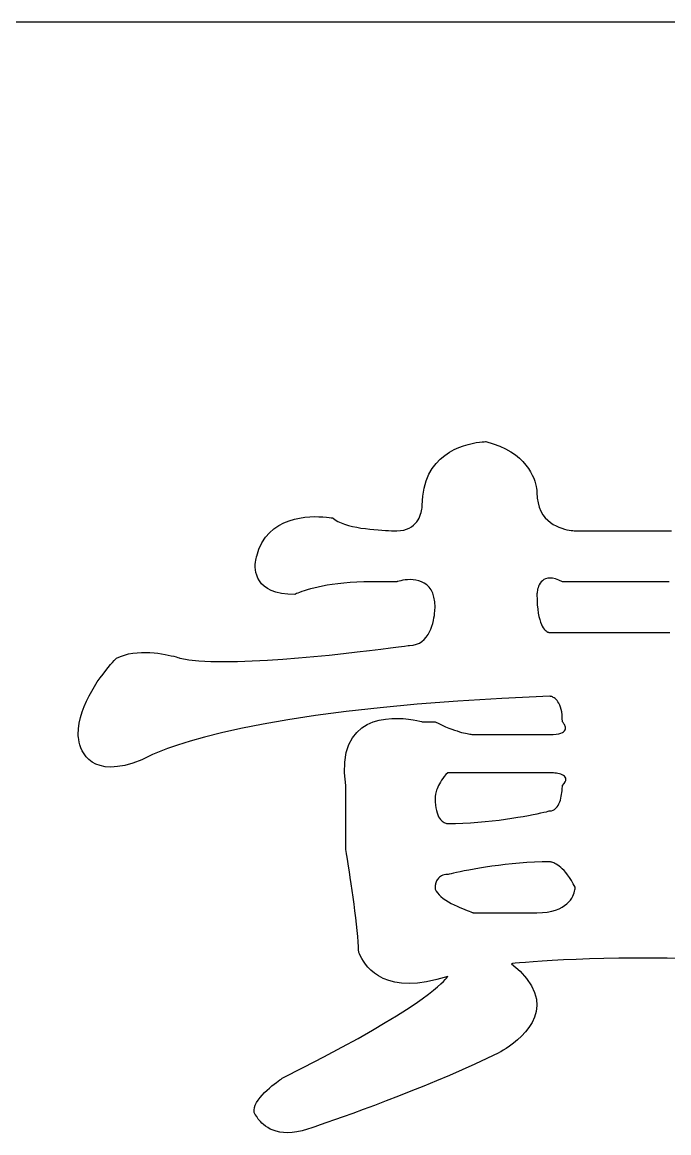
# Model space of a CAD drawing. Extents: x 8 to 213, y -217 to -66.
# Drawn here: x 26.59 to 34.38, y -79.52 to -66.13 of the extents above; entities that cross this region are included whole.
import ezdxf

# ---------------------------------------------------------------- set-up
doc = ezdxf.new("R2010")
doc.units = 0
doc.header["$MEASUREMENT"] = 0

msp = doc.modelspace()

# ---------------------------------------------------------------- linework, layer by layer
for p, q in [((31.853, -71.255, -80.276), (31.909, -71.234, -80.276)), ((31.909, -71.234, -80.276), (31.963, -71.218, -80.276)), ((31.963, -71.218, -80.276), (32.013, -71.206, -80.276)), ((32.013, -71.206, -80.276), (32.059, -71.197, -80.276)), ((32.059, -71.197, -80.276), (32.099, -71.191, -80.276)), ((32.099, -71.191, -80.276), (32.132, -71.188, -80.276)), ((32.132, -71.188, -80.276), (32.157, -71.186, -80.276)), ((32.157, -71.186, -80.276), (32.173, -71.185, -80.276)), ((32.173, -71.185, -80.276), (32.179, -71.185, -80.276)), ((32.179, -71.185, -80.276), (32.267, -71.21, -80.276)), ((32.179, -71.185, -80.276), (32.179, -71.185, -80.276)), ((32.267, -71.21, -80.276), (32.345, -71.24, -80.276)), ((31.628, -71.396, -80.276), (31.682, -71.351, -80.276)), ((31.682, -71.351, -80.276), (31.738, -71.313, -80.276)), ((31.738, -71.313, -80.276), (31.795, -71.281, -80.276)), ((31.795, -71.281, -80.276), (31.853, -71.255, -80.276)), ((32.345, -71.24, -80.276), (32.416, -71.272, -80.276)), ((32.416, -71.272, -80.276), (32.479, -71.308, -80.276)), ((32.479, -71.308, -80.276), (32.534, -71.346, -80.276)), ((32.534, -71.346, -80.276), (32.582, -71.385, -80.276)), ((31.531, -71.509, -80.276), (31.577, -71.448, -80.276)), ((31.577, -71.448, -80.276), (31.628, -71.396, -80.276)), ((32.582, -71.385, -80.276), (32.624, -71.426, -80.276)), ((32.624, -71.426, -80.276), (32.66, -71.468, -80.276)), ((32.66, -71.468, -80.276), (32.691, -71.509, -80.276)), ((31.458, -71.657, -80.276), (31.491, -71.578, -80.276)), ((31.491, -71.578, -80.276), (31.531, -71.509, -80.276)), ((32.691, -71.509, -80.276), (32.716, -71.55, -80.276)), ((32.716, -71.55, -80.276), (32.737, -71.589, -80.276)), ((32.737, -71.589, -80.276), (32.754, -71.627, -80.276)), ((32.754, -71.627, -80.276), (32.767, -71.663, -80.276)), ((31.417, -71.843, -80.276), (31.433, -71.745, -80.276)), ((31.433, -71.745, -80.276), (31.458, -71.657, -80.276)), ((32.767, -71.663, -80.276), (32.776, -71.696, -80.276)), ((32.776, -71.696, -80.276), (32.783, -71.725, -80.276)), ((32.783, -71.725, -80.276), (32.788, -71.75, -80.276)), ((32.788, -71.75, -80.276), (32.791, -71.771, -80.276)), ((32.791, -71.771, -80.276), (32.792, -71.786, -80.276)), ((31.411, -71.953, -80.276), (31.417, -71.843, -80.276)), ((32.792, -71.786, -80.276), (32.793, -71.796, -80.276)), ((32.793, -71.796, -80.276), (32.793, -71.799, -80.276)), ((32.793, -71.799, -80.276), (32.796, -71.865, -80.276)), ((32.796, -71.865, -80.276), (32.806, -71.924, -80.276)), ((31.398, -72.039, -80.276), (31.403, -72.019, -80.276)), ((31.403, -72.019, -80.276), (31.407, -72.001, -80.276)), ((31.407, -72.001, -80.276), (31.409, -71.985, -80.276)), ((31.409, -71.985, -80.276), (31.41, -71.971, -80.276)), ((31.41, -71.971, -80.276), (31.411, -71.961, -80.276)), ((31.411, -71.955, -80.276), (31.411, -71.953, -80.276)), ((31.411, -71.961, -80.276), (31.411, -71.955, -80.276)), ((32.806, -71.924, -80.276), (32.821, -71.977, -80.276)), ((32.821, -71.977, -80.276), (32.841, -72.024, -80.276)), ((32.841, -72.024, -80.276), (32.865, -72.066, -80.276)), ((29.682, -72.197, -80.276), (29.743, -72.165, -80.276)), ((29.743, -72.165, -80.276), (29.806, -72.139, -80.276)), ((29.806, -72.139, -80.276), (29.87, -72.12, -80.276)), ((29.87, -72.12, -80.276), (29.934, -72.106, -80.276)), ((29.934, -72.106, -80.276), (29.996, -72.097, -80.276)), ((29.996, -72.097, -80.276), (30.057, -72.092, -80.276)), ((30.057, -72.092, -80.276), (30.114, -72.089, -80.276)), ((30.114, -72.089, -80.276), (30.167, -72.09, -80.276)), ((30.167, -72.09, -80.276), (30.214, -72.092, -80.276)), ((30.214, -72.092, -80.276), (30.256, -72.095, -80.276)), ((30.256, -72.095, -80.276), (30.29, -72.099, -80.276)), ((30.29, -72.099, -80.276), (30.315, -72.103, -80.276)), ((30.315, -72.103, -80.276), (30.331, -72.105, -80.276)), ((30.331, -72.105, -80.276), (30.337, -72.106, -80.276)), ((30.337, -72.106, -80.276), (30.363, -72.128, -80.276)), ((30.363, -72.128, -80.276), (30.395, -72.148, -80.276)), ((30.395, -72.148, -80.276), (30.433, -72.166, -80.276)), ((30.433, -72.166, -80.276), (30.475, -72.181, -80.276)), ((31.327, -72.173, -80.276), (31.345, -72.152, -80.276)), ((31.345, -72.152, -80.276), (31.36, -72.129, -80.276)), ((31.36, -72.129, -80.276), (31.373, -72.106, -80.276)), ((31.373, -72.106, -80.276), (31.383, -72.083, -80.276)), ((31.383, -72.083, -80.276), (31.392, -72.061, -80.276)), ((31.392, -72.061, -80.276), (31.398, -72.039, -80.276)), ((32.865, -72.066, -80.276), (32.893, -72.102, -80.276)), ((32.893, -72.102, -80.276), (32.923, -72.133, -80.276)), ((32.923, -72.133, -80.276), (32.955, -72.16, -80.276)), ((32.955, -72.16, -80.276), (32.989, -72.183, -80.276)), ((29.521, -72.339, -80.276), (29.57, -72.283, -80.276)), ((29.57, -72.283, -80.276), (29.624, -72.236, -80.276)), ((29.624, -72.236, -80.276), (29.682, -72.197, -80.276)), ((30.475, -72.181, -80.276), (30.521, -72.195, -80.276)), ((30.521, -72.195, -80.276), (30.57, -72.207, -80.276)), ((30.57, -72.207, -80.276), (30.621, -72.218, -80.276)), ((30.621, -72.218, -80.276), (30.673, -72.227, -80.276)), ((30.673, -72.227, -80.276), (30.726, -72.234, -80.276)), ((30.726, -72.234, -80.276), (30.778, -72.241, -80.276)), ((30.778, -72.241, -80.276), (30.829, -72.246, -80.276)), ((30.829, -72.246, -80.276), (30.878, -72.25, -80.276)), ((30.878, -72.25, -80.276), (30.925, -72.253, -80.276)), ((30.925, -72.253, -80.276), (30.968, -72.256, -80.276)), ((30.968, -72.256, -80.276), (31.006, -72.257, -80.276)), ((31.006, -72.257, -80.276), (31.039, -72.259, -80.276)), ((31.039, -72.259, -80.276), (31.066, -72.259, -80.276)), ((31.066, -72.259, -80.276), (31.087, -72.26, -80.276)), ((31.087, -72.26, -80.276), (31.1, -72.26, -80.276)), ((31.1, -72.26, -80.276), (31.104, -72.26, -80.276)), ((31.104, -72.26, -80.276), (31.148, -72.258, -80.276)), ((31.148, -72.258, -80.276), (31.188, -72.251, -80.276)), ((31.188, -72.251, -80.276), (31.223, -72.241, -80.276)), ((31.223, -72.241, -80.276), (31.254, -72.228, -80.276)), ((31.254, -72.228, -80.276), (31.282, -72.212, -80.276)), ((31.282, -72.212, -80.276), (31.306, -72.193, -80.276)), ((31.306, -72.193, -80.276), (31.327, -72.173, -80.276)), ((32.989, -72.183, -80.276), (33.023, -72.202, -80.276)), ((33.023, -72.202, -80.276), (33.058, -72.218, -80.276)), ((33.058, -72.218, -80.276), (33.092, -72.23, -80.276)), ((33.092, -72.23, -80.276), (33.124, -72.24, -80.276)), ((33.124, -72.24, -80.276), (33.154, -72.247, -80.276)), ((33.154, -72.247, -80.276), (33.182, -72.253, -80.276)), ((33.182, -72.253, -80.276), (33.206, -72.256, -80.276)), ((33.206, -72.256, -80.276), (33.226, -72.258, -80.276)), ((33.226, -72.258, -80.276), (33.241, -72.259, -80.276)), ((33.241, -72.259, -80.276), (33.25, -72.26, -80.276)), ((33.25, -72.26, -80.276), (33.254, -72.26, -80.276)), ((33.254, -72.26, -80.276), (33.346, -72.26, -80.276)), ((33.346, -72.26, -80.276), (33.437, -72.26, -80.276)), ((33.437, -72.26, -80.276), (33.528, -72.26, -80.276)), ((33.528, -72.26, -80.276), (33.617, -72.26, -80.276)), ((33.617, -72.26, -80.276), (33.705, -72.26, -80.276)), ((33.705, -72.26, -80.276), (33.79, -72.26, -80.276)), ((33.79, -72.26, -80.276), (33.872, -72.26, -80.276)), ((33.872, -72.26, -80.276), (33.951, -72.26, -80.276)), ((33.951, -72.26, -80.276), (34.027, -72.26, -80.276)), ((34.027, -72.26, -80.276), (34.098, -72.26, -80.276)), ((34.098, -72.26, -80.276), (34.165, -72.26, -80.276)), ((34.165, -72.26, -80.276), (34.226, -72.26, -80.276)), ((34.226, -72.26, -80.276), (34.282, -72.26, -80.276)), ((34.282, -72.26, -80.276), (34.333, -72.26, -80.276)), ((34.333, -72.26, -80.276), (34.376, -72.26, -80.276)), ((34.376, -72.26, -80.276), (34.413, -72.26, -80.276)), ((29.443, -72.48, -80.276), (29.479, -72.405, -80.276)), ((29.479, -72.405, -80.276), (29.521, -72.339, -80.276)), ((29.412, -72.58, -80.276), (29.414, -72.57, -80.276)), ((29.414, -72.57, -80.276), (29.416, -72.567, -80.276)), ((29.416, -72.567, -80.276), (29.443, -72.48, -80.276)), ((29.399, -72.666, -80.276), (29.401, -72.639, -80.276)), ((29.399, -72.697, -80.276), (29.399, -72.666, -80.276)), ((29.401, -72.729, -80.276), (29.399, -72.697, -80.276)), ((29.401, -72.639, -80.276), (29.404, -72.615, -80.276)), ((29.404, -72.615, -80.276), (29.408, -72.595, -80.276)), ((29.408, -72.595, -80.276), (29.412, -72.58, -80.276)), ((29.406, -72.763, -80.276), (29.401, -72.729, -80.276)), ((29.416, -72.797, -80.276), (29.406, -72.763, -80.276)), ((29.429, -72.832, -80.276), (29.416, -72.797, -80.276)), ((29.449, -72.865, -80.276), (29.429, -72.832, -80.276)), ((32.898, -72.839, -80.276), (32.877, -72.849, -80.276)), ((32.923, -72.833, -80.276), (32.898, -72.839, -80.276)), ((32.95, -72.831, -80.276), (32.923, -72.833, -80.276)), ((32.982, -72.833, -80.276), (32.95, -72.831, -80.276)), ((33.017, -72.841, -80.276), (32.982, -72.833, -80.276)), ((33.056, -72.854, -80.276), (33.017, -72.841, -80.276)), ((29.474, -72.898, -80.276), (29.449, -72.865, -80.276)), ((29.506, -72.928, -80.276), (29.474, -72.898, -80.276)), ((29.545, -72.955, -80.276), (29.506, -72.928, -80.276)), ((29.592, -72.98, -80.276), (29.545, -72.955, -80.276)), ((30.023, -72.973, -80.276), (29.989, -72.984, -80.276)), ((30.063, -72.962, -80.276), (30.023, -72.973, -80.276)), ((30.106, -72.951, -80.276), (30.063, -72.962, -80.276)), ((30.155, -72.939, -80.276), (30.106, -72.951, -80.276)), ((30.208, -72.928, -80.276), (30.155, -72.939, -80.276)), ((30.265, -72.917, -80.276), (30.208, -72.928, -80.276)), ((30.327, -72.907, -80.276), (30.265, -72.917, -80.276)), ((30.394, -72.898, -80.276), (30.327, -72.907, -80.276)), ((30.466, -72.89, -80.276), (30.394, -72.898, -80.276)), ((30.542, -72.883, -80.276), (30.466, -72.89, -80.276)), ((30.622, -72.878, -80.276), (30.542, -72.883, -80.276)), ((30.707, -72.875, -80.276), (30.622, -72.878, -80.276)), ((30.797, -72.874, -80.276), (30.707, -72.875, -80.276)), ((30.799, -72.874, -80.276), (30.797, -72.874, -80.276)), ((30.806, -72.874, -80.276), (30.799, -72.874, -80.276)), ((30.816, -72.874, -80.276), (30.806, -72.874, -80.276)), ((30.829, -72.874, -80.276), (30.816, -72.874, -80.276)), ((30.845, -72.874, -80.276), (30.829, -72.874, -80.276)), ((30.864, -72.874, -80.276), (30.845, -72.874, -80.276)), ((30.884, -72.874, -80.276), (30.864, -72.874, -80.276)), ((30.905, -72.874, -80.276), (30.884, -72.874, -80.276)), ((30.928, -72.874, -80.276), (30.905, -72.874, -80.276)), ((30.951, -72.874, -80.276), (30.928, -72.874, -80.276)), ((30.974, -72.874, -80.276), (30.951, -72.874, -80.276)), ((30.996, -72.874, -80.276), (30.974, -72.874, -80.276)), ((31.018, -72.874, -80.276), (30.996, -72.874, -80.276)), ((31.038, -72.874, -80.276), (31.018, -72.874, -80.276)), ((31.056, -72.874, -80.276), (31.038, -72.874, -80.276)), ((31.072, -72.874, -80.276), (31.056, -72.874, -80.276)), ((31.086, -72.874, -80.276), (31.072, -72.874, -80.276)), ((31.096, -72.874, -80.276), (31.086, -72.874, -80.276)), ((31.102, -72.874, -80.276), (31.096, -72.874, -80.276)), ((31.104, -72.874, -80.276), (31.102, -72.874, -80.276)), ((31.108, -72.873, -80.276), (31.104, -72.874, -80.276)), ((31.117, -72.87, -80.276), (31.108, -72.873, -80.276)), ((31.132, -72.866, -80.276), (31.117, -72.87, -80.276)), ((31.152, -72.862, -80.276), (31.132, -72.866, -80.276)), ((31.176, -72.857, -80.276), (31.152, -72.862, -80.276)), ((31.204, -72.853, -80.276), (31.176, -72.857, -80.276)), ((31.234, -72.85, -80.276), (31.204, -72.853, -80.276)), ((31.266, -72.849, -80.276), (31.234, -72.85, -80.276)), ((31.3, -72.851, -80.276), (31.266, -72.849, -80.276)), ((31.335, -72.855, -80.276), (31.3, -72.851, -80.276)), ((31.369, -72.862, -80.276), (31.335, -72.855, -80.276)), ((31.403, -72.874, -80.276), (31.369, -72.862, -80.276)), ((31.435, -72.89, -80.276), (31.403, -72.874, -80.276)), ((31.465, -72.912, -80.276), (31.435, -72.89, -80.276)), ((31.493, -72.939, -80.276), (31.465, -72.912, -80.276)), ((31.517, -72.972, -80.276), (31.493, -72.939, -80.276)), ((31.537, -73.013, -80.276), (31.517, -72.972, -80.276)), ((32.801, -72.965, -80.276), (32.798, -72.982, -80.276)), ((32.806, -72.948, -80.276), (32.801, -72.965, -80.276)), ((32.813, -72.929, -80.276), (32.806, -72.948, -80.276)), ((32.821, -72.911, -80.276), (32.813, -72.929, -80.276)), ((32.831, -72.893, -80.276), (32.821, -72.911, -80.276)), ((32.844, -72.876, -80.276), (32.831, -72.893, -80.276)), ((32.859, -72.862, -80.276), (32.844, -72.876, -80.276)), ((32.877, -72.849, -80.276), (32.859, -72.862, -80.276)), ((33.1, -72.874, -80.276), (33.056, -72.854, -80.276)), ((33.106, -72.874, -80.276), (33.1, -72.874, -80.276)), ((33.123, -72.874, -80.276), (33.106, -72.874, -80.276)), ((33.15, -72.874, -80.276), (33.123, -72.874, -80.276)), ((33.187, -72.874, -80.276), (33.15, -72.874, -80.276)), ((33.234, -72.874, -80.276), (33.187, -72.874, -80.276)), ((33.291, -72.874, -80.276), (33.234, -72.874, -80.276)), ((33.356, -72.874, -80.276), (33.291, -72.874, -80.276)), ((33.429, -72.874, -80.276), (33.356, -72.874, -80.276)), ((33.51, -72.874, -80.276), (33.429, -72.874, -80.276)), ((33.599, -72.874, -80.276), (33.51, -72.874, -80.276)), ((33.695, -72.874, -80.276), (33.599, -72.874, -80.276)), ((33.797, -72.874, -80.276), (33.695, -72.874, -80.276)), ((33.904, -72.874, -80.276), (33.797, -72.874, -80.276)), ((34.018, -72.874, -80.276), (33.904, -72.874, -80.276)), ((34.136, -72.874, -80.276), (34.018, -72.874, -80.276)), ((34.26, -72.874, -80.276), (34.136, -72.874, -80.276)), ((34.387, -72.874, -80.276), (34.26, -72.874, -80.276)), ((29.648, -72.999, -80.276), (29.592, -72.98, -80.276)), ((29.714, -73.015, -80.276), (29.648, -72.999, -80.276)), ((29.79, -73.024, -80.276), (29.714, -73.015, -80.276)), ((29.876, -73.027, -80.276), (29.79, -73.024, -80.276)), ((29.878, -73.026, -80.276), (29.876, -73.027, -80.276)), ((29.885, -73.023, -80.276), (29.878, -73.026, -80.276)), ((29.897, -73.018, -80.276), (29.885, -73.023, -80.276)), ((29.913, -73.011, -80.276), (29.897, -73.018, -80.276)), ((29.934, -73.003, -80.276), (29.913, -73.011, -80.276)), ((29.959, -72.994, -80.276), (29.934, -73.003, -80.276)), ((29.989, -72.984, -80.276), (29.959, -72.994, -80.276)), ((31.552, -73.06, -80.276), (31.537, -73.013, -80.276)), ((31.562, -73.116, -80.276), (31.552, -73.06, -80.276)), ((32.794, -73.009, -80.276), (32.793, -73.019, -80.276)), ((32.793, -73.019, -80.276), (32.793, -73.025, -80.276)), ((32.793, -73.025, -80.276), (32.793, -73.027, -80.276)), ((32.793, -73.027, -80.276), (32.794, -73.093, -80.276)), ((32.796, -72.997, -80.276), (32.794, -73.009, -80.276)), ((32.794, -73.093, -80.276), (32.797, -73.152, -80.276)), ((32.798, -72.982, -80.276), (32.796, -72.997, -80.276)), ((31.56, -73.253, -80.276), (31.562, -73.229, -80.276)), ((31.565, -73.181, -80.276), (31.562, -73.116, -80.276)), ((31.562, -73.229, -80.276), (31.564, -73.209, -80.276)), ((31.564, -73.209, -80.276), (31.565, -73.194, -80.276)), ((31.565, -73.184, -80.276), (31.565, -73.181, -80.276)), ((31.565, -73.194, -80.276), (31.565, -73.184, -80.276)), ((32.797, -73.152, -80.276), (32.802, -73.205, -80.276)), ((32.802, -73.205, -80.276), (32.809, -73.252, -80.276)), ((31.526, -73.411, -80.276), (31.537, -73.377, -80.276)), ((31.537, -73.377, -80.276), (31.545, -73.343, -80.276)), ((31.545, -73.343, -80.276), (31.552, -73.311, -80.276)), ((31.552, -73.311, -80.276), (31.557, -73.28, -80.276)), ((31.557, -73.28, -80.276), (31.56, -73.253, -80.276)), ((32.809, -73.252, -80.276), (32.817, -73.294, -80.276)), ((32.817, -73.294, -80.276), (32.826, -73.33, -80.276)), ((32.826, -73.33, -80.276), (32.836, -73.362, -80.276)), ((32.836, -73.362, -80.276), (32.847, -73.389, -80.276)), ((31.481, -73.512, -80.276), (31.499, -73.479, -80.276)), ((31.499, -73.479, -80.276), (31.514, -73.446, -80.276)), ((31.514, -73.446, -80.276), (31.526, -73.411, -80.276)), ((32.847, -73.389, -80.276), (32.858, -73.411, -80.276)), ((32.858, -73.411, -80.276), (32.87, -73.43, -80.276)), ((32.87, -73.43, -80.276), (32.881, -73.446, -80.276)), ((32.881, -73.446, -80.276), (32.893, -73.459, -80.276)), ((32.893, -73.459, -80.276), (32.903, -73.468, -80.276)), ((32.903, -73.468, -80.276), (32.913, -73.476, -80.276)), ((32.913, -73.476, -80.276), (32.923, -73.481, -80.276)), ((32.923, -73.481, -80.276), (32.931, -73.484, -80.276)), ((32.931, -73.484, -80.276), (32.937, -73.486, -80.276)), ((32.937, -73.486, -80.276), (32.942, -73.488, -80.276)), ((32.942, -73.488, -80.276), (32.945, -73.488, -80.276)), ((32.945, -73.488, -80.276), (32.947, -73.488, -80.276)), ((32.947, -73.488, -80.276), (33.103, -73.488, -80.276)), ((33.103, -73.488, -80.276), (33.251, -73.488, -80.276)), ((33.251, -73.488, -80.276), (33.389, -73.488, -80.276)), ((33.389, -73.488, -80.276), (33.519, -73.488, -80.276)), ((33.519, -73.488, -80.276), (33.64, -73.488, -80.276)), ((33.64, -73.488, -80.276), (33.752, -73.488, -80.276)), ((33.752, -73.488, -80.276), (33.856, -73.488, -80.276)), ((33.856, -73.488, -80.276), (33.951, -73.488, -80.276)), ((33.951, -73.488, -80.276), (34.038, -73.488, -80.276)), ((34.038, -73.488, -80.276), (34.117, -73.488, -80.276)), ((34.117, -73.488, -80.276), (34.188, -73.488, -80.276)), ((34.188, -73.488, -80.276), (34.251, -73.488, -80.276)), ((34.251, -73.488, -80.276), (34.306, -73.488, -80.276)), ((34.306, -73.488, -80.276), (34.353, -73.488, -80.276)), ((34.353, -73.488, -80.276), (34.393, -73.488, -80.276)), ((31.197, -73.65, -80.276), (31.242, -73.644, -80.276)), ((31.242, -73.644, -80.276), (31.258, -73.642, -80.276)), ((31.258, -73.642, -80.276), (31.302, -73.638, -80.276)), ((31.302, -73.638, -80.276), (31.341, -73.629, -80.276)), ((31.341, -73.629, -80.276), (31.376, -73.614, -80.276)), ((31.376, -73.614, -80.276), (31.408, -73.594, -80.276)), ((31.408, -73.594, -80.276), (31.435, -73.57, -80.276)), ((31.435, -73.57, -80.276), (31.46, -73.542, -80.276)), ((31.46, -73.542, -80.276), (31.481, -73.512, -80.276)), ((27.727, -73.795, -80.276), (27.774, -73.774, -80.276)), ((27.774, -73.774, -80.276), (27.823, -73.758, -80.276)), ((27.823, -73.758, -80.276), (27.873, -73.745, -80.276)), ((27.873, -73.745, -80.276), (27.925, -73.736, -80.276)), ((27.925, -73.736, -80.276), (27.976, -73.73, -80.276)), ((27.976, -73.73, -80.276), (28.028, -73.727, -80.276)), ((28.028, -73.727, -80.276), (28.079, -73.727, -80.276)), ((28.079, -73.727, -80.276), (28.13, -73.729, -80.276)), ((28.13, -73.729, -80.276), (28.179, -73.732, -80.276)), ((28.179, -73.732, -80.276), (28.226, -73.737, -80.276)), ((28.226, -73.737, -80.276), (28.271, -73.744, -80.276)), ((28.271, -73.744, -80.276), (28.313, -73.751, -80.276)), ((28.313, -73.751, -80.276), (28.351, -73.758, -80.276)), ((28.351, -73.758, -80.276), (28.387, -73.766, -80.276)), ((28.387, -73.766, -80.276), (28.418, -73.773, -80.276)), ((28.418, -73.773, -80.276), (28.444, -73.78, -80.276)), ((29.92, -73.792, -80.276), (30.106, -73.776, -80.276)), ((30.106, -73.776, -80.276), (30.288, -73.758, -80.276)), ((30.288, -73.758, -80.276), (30.462, -73.74, -80.276)), ((30.462, -73.74, -80.276), (30.626, -73.721, -80.276)), ((30.626, -73.721, -80.276), (30.777, -73.704, -80.276)), ((30.777, -73.704, -80.276), (30.912, -73.687, -80.276)), ((30.912, -73.687, -80.276), (31.029, -73.672, -80.276)), ((31.029, -73.672, -80.276), (31.125, -73.66, -80.276)), ((31.125, -73.66, -80.276), (31.197, -73.65, -80.276)), ((27.597, -73.945, -80.276), (27.627, -73.907, -80.276)), ((27.627, -73.907, -80.276), (27.655, -73.874, -80.276)), ((27.655, -73.874, -80.276), (27.679, -73.847, -80.276)), ((27.679, -73.847, -80.276), (27.699, -73.825, -80.276)), ((27.699, -73.825, -80.276), (27.714, -73.808, -80.276)), ((27.714, -73.808, -80.276), (27.723, -73.798, -80.276)), ((27.723, -73.798, -80.276), (27.727, -73.795, -80.276)), ((28.444, -73.78, -80.276), (28.465, -73.786, -80.276)), ((28.465, -73.786, -80.276), (28.481, -73.791, -80.276)), ((28.481, -73.791, -80.276), (28.491, -73.794, -80.276)), ((28.491, -73.794, -80.276), (28.494, -73.795, -80.276)), ((28.494, -73.795, -80.276), (28.598, -73.815, -80.276)), ((28.598, -73.815, -80.276), (28.721, -73.828, -80.276)), ((28.721, -73.828, -80.276), (28.862, -73.836, -80.276)), ((28.862, -73.836, -80.276), (29.018, -73.838, -80.276)), ((29.018, -73.838, -80.276), (29.185, -73.836, -80.276)), ((29.185, -73.836, -80.276), (29.362, -73.83, -80.276)), ((29.362, -73.83, -80.276), (29.545, -73.82, -80.276)), ((29.545, -73.82, -80.276), (29.732, -73.807, -80.276)), ((29.732, -73.807, -80.276), (29.92, -73.792, -80.276)), ((27.496, -74.083, -80.276), (27.531, -74.033, -80.276)), ((27.531, -74.033, -80.276), (27.565, -73.987, -80.276)), ((27.565, -73.987, -80.276), (27.597, -73.945, -80.276)), ((27.428, -74.193, -80.276), (27.462, -74.136, -80.276)), ((27.462, -74.136, -80.276), (27.496, -74.083, -80.276)), ((27.338, -74.378, -80.276), (27.366, -74.314, -80.276)), ((27.366, -74.314, -80.276), (27.396, -74.252, -80.276)), ((27.396, -74.252, -80.276), (27.428, -74.193, -80.276)), ((31.839, -74.314, -80.276), (31.35, -74.352, -80.276)), ((32.371, -74.282, -80.276), (31.839, -74.314, -80.276)), ((32.947, -74.256, -80.276), (32.371, -74.282, -80.276)), ((32.948, -74.256, -80.276), (32.947, -74.256, -80.276)), ((32.951, -74.256, -80.276), (32.948, -74.256, -80.276)), ((32.956, -74.257, -80.276), (32.951, -74.256, -80.276)), ((32.963, -74.258, -80.276), (32.956, -74.257, -80.276)), ((32.971, -74.26, -80.276), (32.963, -74.258, -80.276)), ((32.98, -74.264, -80.276), (32.971, -74.26, -80.276)), ((32.99, -74.269, -80.276), (32.98, -74.264, -80.276)), ((33.001, -74.275, -80.276), (32.99, -74.269, -80.276)), ((33.012, -74.284, -80.276), (33.001, -74.275, -80.276)), ((33.023, -74.294, -80.276), (33.012, -74.284, -80.276)), ((33.035, -74.307, -80.276), (33.023, -74.294, -80.276)), ((33.046, -74.322, -80.276), (33.035, -74.307, -80.276)), ((27.294, -74.51, -80.276), (27.314, -74.444, -80.276)), ((27.314, -74.444, -80.276), (27.338, -74.378, -80.276)), ((30.495, -74.44, -80.276), (30.125, -74.489, -80.276)), ((30.903, -74.394, -80.276), (30.495, -74.44, -80.276)), ((31.35, -74.352, -80.276), (30.903, -74.394, -80.276)), ((33.057, -74.34, -80.276), (33.046, -74.322, -80.276)), ((33.067, -74.361, -80.276), (33.057, -74.34, -80.276)), ((33.076, -74.385, -80.276), (33.067, -74.361, -80.276)), ((33.084, -74.413, -80.276), (33.076, -74.385, -80.276)), ((33.091, -74.444, -80.276), (33.084, -74.413, -80.276)), ((33.096, -74.479, -80.276), (33.091, -74.444, -80.276)), ((27.27, -74.647, -80.276), (27.279, -74.578, -80.276)), ((27.279, -74.578, -80.276), (27.294, -74.51, -80.276)), ((29.792, -74.54, -80.276), (29.493, -74.592, -80.276)), ((30.125, -74.489, -80.276), (29.792, -74.54, -80.276)), ((30.748, -74.596, -80.276), (30.819, -74.565, -80.276)), ((30.819, -74.565, -80.276), (30.893, -74.543, -80.276)), ((30.893, -74.543, -80.276), (30.968, -74.53, -80.276)), ((30.968, -74.53, -80.276), (31.043, -74.523, -80.276)), ((31.043, -74.523, -80.276), (31.115, -74.522, -80.276)), ((31.115, -74.522, -80.276), (31.183, -74.525, -80.276)), ((31.183, -74.525, -80.276), (31.246, -74.531, -80.276)), ((31.246, -74.531, -80.276), (31.301, -74.539, -80.276)), ((31.301, -74.539, -80.276), (31.347, -74.548, -80.276)), ((31.347, -74.548, -80.276), (31.381, -74.555, -80.276)), ((31.381, -74.555, -80.276), (31.404, -74.561, -80.276)), ((31.404, -74.561, -80.276), (31.411, -74.563, -80.276)), ((31.411, -74.563, -80.276), (31.412, -74.563, -80.276)), ((31.412, -74.563, -80.276), (31.416, -74.563, -80.276)), ((31.416, -74.563, -80.276), (31.421, -74.563, -80.276)), ((31.421, -74.563, -80.276), (31.427, -74.563, -80.276)), ((31.427, -74.563, -80.276), (31.435, -74.563, -80.276)), ((31.435, -74.563, -80.276), (31.445, -74.563, -80.276)), ((31.445, -74.563, -80.276), (31.455, -74.563, -80.276)), ((31.455, -74.563, -80.276), (31.465, -74.563, -80.276)), ((31.465, -74.563, -80.276), (31.477, -74.563, -80.276)), ((31.477, -74.563, -80.276), (31.488, -74.563, -80.276)), ((31.488, -74.563, -80.276), (31.5, -74.563, -80.276)), ((31.5, -74.563, -80.276), (31.511, -74.563, -80.276)), ((31.511, -74.563, -80.276), (31.522, -74.563, -80.276)), ((31.522, -74.563, -80.276), (31.532, -74.563, -80.276)), ((31.532, -74.563, -80.276), (31.541, -74.563, -80.276)), ((31.541, -74.563, -80.276), (31.549, -74.563, -80.276)), ((31.549, -74.563, -80.276), (31.556, -74.563, -80.276)), ((31.556, -74.563, -80.276), (31.561, -74.563, -80.276)), ((31.561, -74.563, -80.276), (31.564, -74.563, -80.276)), ((31.564, -74.563, -80.276), (31.565, -74.563, -80.276)), ((31.565, -74.563, -80.276), (31.61, -74.585, -80.276)), ((33.099, -74.519, -80.276), (33.096, -74.479, -80.276)), ((33.1, -74.563, -80.276), (33.099, -74.519, -80.276)), ((33.101, -74.564, -80.276), (33.1, -74.563, -80.276)), ((33.104, -74.567, -80.276), (33.101, -74.564, -80.276)), ((33.108, -74.572, -80.276), (33.104, -74.567, -80.276)), ((33.114, -74.579, -80.276), (33.108, -74.572, -80.276)), ((33.119, -74.587, -80.276), (33.114, -74.579, -80.276)), ((27.266, -74.716, -80.276), (27.27, -74.647, -80.276)), ((27.266, -74.721, -80.276), (27.266, -74.716, -80.276)), ((28.993, -74.697, -80.276), (28.789, -74.748, -80.276)), ((29.227, -74.645, -80.276), (28.993, -74.697, -80.276)), ((29.493, -74.592, -80.276), (29.227, -74.645, -80.276)), ((30.569, -74.757, -80.276), (30.621, -74.691, -80.276)), ((30.621, -74.691, -80.276), (30.682, -74.637, -80.276)), ((30.682, -74.637, -80.276), (30.748, -74.596, -80.276)), ((31.61, -74.585, -80.276), (31.652, -74.604, -80.276)), ((31.652, -74.604, -80.276), (31.693, -74.622, -80.276)), ((31.693, -74.622, -80.276), (31.731, -74.638, -80.276)), ((31.731, -74.638, -80.276), (31.766, -74.651, -80.276)), ((31.766, -74.651, -80.276), (31.8, -74.664, -80.276)), ((31.8, -74.664, -80.276), (31.831, -74.674, -80.276)), ((31.831, -74.674, -80.276), (31.86, -74.683, -80.276)), ((31.86, -74.683, -80.276), (31.886, -74.691, -80.276)), ((31.886, -74.691, -80.276), (31.91, -74.697, -80.276)), ((31.91, -74.697, -80.276), (31.932, -74.702, -80.276)), ((31.932, -74.702, -80.276), (31.952, -74.706, -80.276)), ((31.952, -74.706, -80.276), (31.969, -74.71, -80.276)), ((31.969, -74.71, -80.276), (31.984, -74.712, -80.276)), ((31.984, -74.712, -80.276), (31.997, -74.714, -80.276)), ((31.997, -74.714, -80.276), (32.007, -74.715, -80.276)), ((32.007, -74.715, -80.276), (32.015, -74.716, -80.276)), ((32.015, -74.716, -80.276), (32.021, -74.716, -80.276)), ((32.021, -74.716, -80.276), (32.024, -74.716, -80.276)), ((32.024, -74.716, -80.276), (32.025, -74.716, -80.276)), ((32.025, -74.716, -80.276), (32.094, -74.716, -80.276)), ((32.094, -74.716, -80.276), (32.163, -74.716, -80.276)), ((32.163, -74.716, -80.276), (32.231, -74.716, -80.276)), ((32.231, -74.716, -80.276), (32.298, -74.716, -80.276)), ((32.298, -74.716, -80.276), (32.364, -74.716, -80.276)), ((32.364, -74.716, -80.276), (32.428, -74.716, -80.276)), ((32.428, -74.716, -80.276), (32.489, -74.716, -80.276)), ((32.489, -74.716, -80.276), (32.549, -74.716, -80.276)), ((32.549, -74.716, -80.276), (32.605, -74.716, -80.276)), ((32.605, -74.716, -80.276), (32.659, -74.716, -80.276)), ((32.659, -74.716, -80.276), (32.709, -74.716, -80.276)), ((32.709, -74.716, -80.276), (32.755, -74.716, -80.276)), ((32.755, -74.716, -80.276), (32.797, -74.716, -80.276)), ((32.797, -74.716, -80.276), (32.835, -74.716, -80.276)), ((32.835, -74.716, -80.276), (32.867, -74.716, -80.276)), ((32.867, -74.716, -80.276), (32.895, -74.716, -80.276)), ((32.895, -74.716, -80.276), (32.917, -74.716, -80.276)), ((32.917, -74.716, -80.276), (32.933, -74.716, -80.276)), ((32.933, -74.716, -80.276), (32.943, -74.716, -80.276)), ((32.943, -74.716, -80.276), (32.947, -74.716, -80.276)), ((32.947, -74.716, -80.276), (32.989, -74.715, -80.276)), ((32.989, -74.715, -80.276), (33.026, -74.712, -80.276)), ((33.026, -74.712, -80.276), (33.056, -74.707, -80.276)), ((33.056, -74.707, -80.276), (33.08, -74.7, -80.276)), ((33.08, -74.7, -80.276), (33.1, -74.692, -80.276)), ((33.1, -74.692, -80.276), (33.115, -74.683, -80.276)), ((33.115, -74.683, -80.276), (33.126, -74.673, -80.276)), ((33.125, -74.596, -80.276), (33.119, -74.587, -80.276)), ((33.13, -74.606, -80.276), (33.125, -74.596, -80.276)), ((33.126, -74.673, -80.276), (33.133, -74.662, -80.276)), ((33.135, -74.617, -80.276), (33.13, -74.606, -80.276)), ((33.133, -74.662, -80.276), (33.137, -74.651, -80.276)), ((33.137, -74.628, -80.276), (33.135, -74.617, -80.276)), ((33.138, -74.639, -80.276), (33.137, -74.628, -80.276)), ((33.137, -74.651, -80.276), (33.138, -74.639, -80.276)), ((27.267, -74.733, -80.276), (27.266, -74.721, -80.276)), ((27.269, -74.752, -80.276), (27.267, -74.733, -80.276)), ((27.272, -74.778, -80.276), (27.269, -74.752, -80.276)), ((27.278, -74.807, -80.276), (27.272, -74.778, -80.276)), ((27.287, -74.841, -80.276), (27.278, -74.807, -80.276)), ((27.299, -74.876, -80.276), (27.287, -74.841, -80.276)), ((28.464, -74.844, -80.276), (28.341, -74.886, -80.276)), ((28.614, -74.797, -80.276), (28.464, -74.844, -80.276)), ((28.789, -74.748, -80.276), (28.614, -74.797, -80.276)), ((30.496, -74.934, -80.276), (30.527, -74.838, -80.276)), ((30.527, -74.838, -80.276), (30.569, -74.757, -80.276)), ((27.315, -74.913, -80.276), (27.299, -74.876, -80.276)), ((27.336, -74.949, -80.276), (27.315, -74.913, -80.276)), ((27.362, -74.985, -80.276), (27.336, -74.949, -80.276)), ((28.162, -74.958, -80.276), (28.103, -74.985, -80.276)), ((28.24, -74.925, -80.276), (28.162, -74.958, -80.276)), ((28.341, -74.886, -80.276), (28.24, -74.925, -80.276)), ((30.479, -75.048, -80.276), (30.496, -74.934, -80.276)), ((27.394, -75.018, -80.276), (27.362, -74.985, -80.276)), ((27.432, -75.048, -80.276), (27.394, -75.018, -80.276)), ((27.477, -75.073, -80.276), (27.432, -75.048, -80.276)), ((27.529, -75.092, -80.276), (27.477, -75.073, -80.276)), ((27.59, -75.105, -80.276), (27.529, -75.092, -80.276)), ((27.659, -75.109, -80.276), (27.59, -75.105, -80.276)), ((27.738, -75.104, -80.276), (27.659, -75.109, -80.276)), ((27.826, -75.089, -80.276), (27.738, -75.104, -80.276)), ((27.924, -75.063, -80.276), (27.826, -75.089, -80.276)), ((28.034, -75.023, -80.276), (27.924, -75.063, -80.276)), ((28.041, -75.019, -80.276), (28.034, -75.023, -80.276)), ((28.064, -75.006, -80.276), (28.041, -75.019, -80.276)), ((28.103, -74.985, -80.276), (28.064, -75.006, -80.276)), ((30.476, -75.179, -80.276), (30.479, -75.048, -80.276)), ((30.49, -75.33, -80.276), (30.476, -75.179, -80.276)), ((31.659, -75.245, -80.276), (31.643, -75.268, -80.276)), ((31.677, -75.223, -80.276), (31.659, -75.245, -80.276)), ((31.697, -75.2, -80.276), (31.677, -75.223, -80.276)), ((31.718, -75.177, -80.276), (31.697, -75.2, -80.276)), ((31.721, -75.177, -80.276), (31.718, -75.177, -80.276)), ((31.718, -75.177, -80.276), (31.718, -75.177, -80.276)), ((31.727, -75.177, -80.276), (31.721, -75.177, -80.276)), ((31.738, -75.177, -80.276), (31.727, -75.177, -80.276)), ((31.753, -75.177, -80.276), (31.738, -75.177, -80.276)), ((31.771, -75.177, -80.276), (31.753, -75.177, -80.276)), ((31.793, -75.177, -80.276), (31.771, -75.177, -80.276)), ((31.818, -75.177, -80.276), (31.793, -75.177, -80.276)), ((31.846, -75.177, -80.276), (31.818, -75.177, -80.276)), ((31.877, -75.177, -80.276), (31.846, -75.177, -80.276)), ((31.91, -75.177, -80.276), (31.877, -75.177, -80.276)), ((31.946, -75.177, -80.276), (31.91, -75.177, -80.276)), ((31.984, -75.177, -80.276), (31.946, -75.177, -80.276)), ((32.023, -75.177, -80.276), (31.984, -75.177, -80.276)), ((32.064, -75.177, -80.276), (32.023, -75.177, -80.276)), ((32.107, -75.177, -80.276), (32.064, -75.177, -80.276)), ((32.151, -75.177, -80.276), (32.107, -75.177, -80.276)), ((32.195, -75.177, -80.276), (32.151, -75.177, -80.276)), ((32.241, -75.177, -80.276), (32.195, -75.177, -80.276)), ((32.286, -75.177, -80.276), (32.241, -75.177, -80.276)), ((32.332, -75.177, -80.276), (32.286, -75.177, -80.276)), ((32.335, -75.177, -80.276), (32.332, -75.177, -80.276)), ((32.341, -75.177, -80.276), (32.335, -75.177, -80.276)), ((32.352, -75.177, -80.276), (32.341, -75.177, -80.276)), ((32.367, -75.177, -80.276), (32.352, -75.177, -80.276)), ((32.385, -75.177, -80.276), (32.367, -75.177, -80.276)), ((32.407, -75.177, -80.276), (32.385, -75.177, -80.276)), ((32.432, -75.177, -80.276), (32.407, -75.177, -80.276)), ((32.46, -75.177, -80.276), (32.432, -75.177, -80.276)), ((32.491, -75.177, -80.276), (32.46, -75.177, -80.276)), ((32.524, -75.177, -80.276), (32.491, -75.177, -80.276)), ((32.56, -75.177, -80.276), (32.524, -75.177, -80.276)), ((32.598, -75.177, -80.276), (32.56, -75.177, -80.276)), ((32.637, -75.177, -80.276), (32.598, -75.177, -80.276)), ((32.679, -75.177, -80.276), (32.637, -75.177, -80.276)), ((32.721, -75.177, -80.276), (32.679, -75.177, -80.276)), ((32.765, -75.177, -80.276), (32.721, -75.177, -80.276)), ((32.809, -75.177, -80.276), (32.765, -75.177, -80.276)), ((32.855, -75.177, -80.276), (32.809, -75.177, -80.276)), ((32.901, -75.177, -80.276), (32.855, -75.177, -80.276)), ((32.947, -75.177, -80.276), (32.901, -75.177, -80.276)), ((32.949, -75.177, -80.276), (32.947, -75.177, -80.276)), ((32.955, -75.177, -80.276), (32.949, -75.177, -80.276)), ((32.965, -75.177, -80.276), (32.955, -75.177, -80.276)), ((32.977, -75.178, -80.276), (32.965, -75.177, -80.276)), ((32.992, -75.179, -80.276), (32.977, -75.178, -80.276)), ((33.009, -75.181, -80.276), (32.992, -75.179, -80.276)), ((33.027, -75.183, -80.276), (33.009, -75.181, -80.276)), ((33.045, -75.187, -80.276), (33.027, -75.183, -80.276)), ((33.063, -75.191, -80.276), (33.045, -75.187, -80.276)), ((33.081, -75.196, -80.276), (33.063, -75.191, -80.276)), ((33.098, -75.202, -80.276), (33.081, -75.196, -80.276)), ((33.112, -75.21, -80.276), (33.098, -75.202, -80.276)), ((33.125, -75.219, -80.276), (33.112, -75.21, -80.276)), ((33.135, -75.229, -80.276), (33.125, -75.219, -80.276)), ((33.141, -75.242, -80.276), (33.135, -75.229, -80.276)), ((33.143, -75.255, -80.276), (33.141, -75.242, -80.276)), ((30.49, -75.331, -80.276), (30.49, -75.33, -80.276)), ((30.49, -75.335, -80.276), (30.49, -75.331, -80.276)), ((30.49, -75.342, -80.276), (30.49, -75.335, -80.276)), ((30.49, -75.351, -80.276), (30.49, -75.342, -80.276)), ((30.49, -75.364, -80.276), (30.49, -75.351, -80.276)), ((30.49, -75.38, -80.276), (30.49, -75.364, -80.276)), ((30.49, -75.4, -80.276), (30.49, -75.38, -80.276)), ((31.59, -75.37, -80.276), (31.584, -75.388, -80.276)), ((31.598, -75.351, -80.276), (31.59, -75.37, -80.276)), ((31.607, -75.331, -80.276), (31.598, -75.351, -80.276)), ((31.618, -75.311, -80.276), (31.607, -75.331, -80.276)), ((31.63, -75.29, -80.276), (31.618, -75.311, -80.276)), ((31.643, -75.268, -80.276), (31.63, -75.29, -80.276)), ((33.096, -75.397, -80.276), (33.098, -75.378, -80.276)), ((33.098, -75.378, -80.276), (33.099, -75.362, -80.276)), ((33.099, -75.362, -80.276), (33.1, -75.349, -80.276)), ((33.1, -75.33, -80.276), (33.12, -75.308, -80.276)), ((33.1, -75.333, -80.276), (33.1, -75.33, -80.276)), ((33.1, -75.339, -80.276), (33.1, -75.333, -80.276)), ((33.1, -75.349, -80.276), (33.1, -75.339, -80.276)), ((33.12, -75.308, -80.276), (33.133, -75.289, -80.276)), ((33.133, -75.289, -80.276), (33.141, -75.271, -80.276)), ((33.141, -75.271, -80.276), (33.143, -75.255, -80.276)), ((30.49, -75.424, -80.276), (30.49, -75.4, -80.276)), ((30.49, -75.452, -80.276), (30.49, -75.424, -80.276)), ((30.49, -75.484, -80.276), (30.49, -75.452, -80.276)), ((30.49, -75.521, -80.276), (30.49, -75.484, -80.276)), ((31.566, -75.467, -80.276), (31.565, -75.474, -80.276)), ((31.565, -75.474, -80.276), (31.565, -75.479, -80.276)), ((31.565, -75.479, -80.276), (31.565, -75.483, -80.276)), ((31.565, -75.483, -80.276), (31.565, -75.484, -80.276)), ((31.565, -75.484, -80.276), (31.566, -75.528, -80.276)), ((31.567, -75.457, -80.276), (31.566, -75.467, -80.276)), ((31.569, -75.447, -80.276), (31.567, -75.457, -80.276)), ((31.571, -75.434, -80.276), (31.569, -75.447, -80.276)), ((31.575, -75.42, -80.276), (31.571, -75.434, -80.276)), ((31.579, -75.405, -80.276), (31.575, -75.42, -80.276)), ((31.584, -75.388, -80.276), (31.579, -75.405, -80.276)), ((33.067, -75.529, -80.276), (33.075, -75.507, -80.276)), ((33.075, -75.507, -80.276), (33.081, -75.484, -80.276)), ((33.081, -75.484, -80.276), (33.086, -75.461, -80.276)), ((33.086, -75.461, -80.276), (33.09, -75.438, -80.276)), ((33.09, -75.438, -80.276), (33.094, -75.417, -80.276)), ((33.094, -75.417, -80.276), (33.096, -75.397, -80.276)), ((30.49, -75.562, -80.276), (30.49, -75.521, -80.276)), ((30.49, -75.609, -80.276), (30.49, -75.562, -80.276)), ((30.49, -75.661, -80.276), (30.49, -75.609, -80.276)), ((31.566, -75.528, -80.276), (31.569, -75.567, -80.276)), ((31.569, -75.567, -80.276), (31.574, -75.602, -80.276)), ((31.574, -75.602, -80.276), (31.581, -75.634, -80.276)), ((31.581, -75.634, -80.276), (31.589, -75.661, -80.276)), ((32.841, -75.661, -80.276), (32.878, -75.653, -80.276)), ((32.878, -75.653, -80.276), (32.907, -75.647, -80.276)), ((32.907, -75.647, -80.276), (32.929, -75.642, -80.276)), ((32.929, -75.642, -80.276), (32.942, -75.638, -80.276)), ((32.942, -75.638, -80.276), (32.947, -75.637, -80.276)), ((32.947, -75.637, -80.276), (32.968, -75.635, -80.276)), ((32.968, -75.635, -80.276), (32.988, -75.629, -80.276)), ((32.988, -75.629, -80.276), (33.006, -75.619, -80.276)), ((33.006, -75.619, -80.276), (33.022, -75.605, -80.276)), ((33.022, -75.605, -80.276), (33.035, -75.589, -80.276)), ((33.035, -75.589, -80.276), (33.047, -75.571, -80.276)), ((33.047, -75.571, -80.276), (33.058, -75.551, -80.276)), ((33.058, -75.551, -80.276), (33.067, -75.529, -80.276)), ((30.49, -75.719, -80.276), (30.49, -75.661, -80.276)), ((30.49, -75.782, -80.276), (30.49, -75.719, -80.276)), ((30.49, -75.852, -80.276), (30.49, -75.782, -80.276)), ((31.589, -75.661, -80.276), (31.598, -75.686, -80.276)), ((31.598, -75.686, -80.276), (31.608, -75.707, -80.276)), ((31.608, -75.707, -80.276), (31.619, -75.725, -80.276)), ((31.619, -75.725, -80.276), (31.63, -75.74, -80.276)), ((31.63, -75.74, -80.276), (31.642, -75.752, -80.276)), ((31.642, -75.752, -80.276), (31.653, -75.763, -80.276)), ((31.653, -75.763, -80.276), (31.664, -75.771, -80.276)), ((31.664, -75.771, -80.276), (31.675, -75.778, -80.276)), ((31.675, -75.778, -80.276), (31.685, -75.783, -80.276)), ((31.685, -75.783, -80.276), (31.694, -75.786, -80.276)), ((31.694, -75.786, -80.276), (31.702, -75.788, -80.276)), ((31.81, -75.79, -80.276), (31.902, -75.787, -80.276)), ((31.902, -75.787, -80.276), (31.993, -75.782, -80.276)), ((31.993, -75.782, -80.276), (32.082, -75.775, -80.276)), ((32.082, -75.775, -80.276), (32.169, -75.767, -80.276)), ((32.169, -75.767, -80.276), (32.255, -75.758, -80.276)), ((32.255, -75.758, -80.276), (32.337, -75.748, -80.276)), ((32.337, -75.748, -80.276), (32.416, -75.737, -80.276)), ((32.416, -75.737, -80.276), (32.491, -75.726, -80.276)), ((32.491, -75.726, -80.276), (32.563, -75.714, -80.276)), ((32.563, -75.714, -80.276), (32.629, -75.703, -80.276)), ((32.629, -75.703, -80.276), (32.691, -75.691, -80.276)), ((32.691, -75.691, -80.276), (32.747, -75.681, -80.276)), ((32.747, -75.681, -80.276), (32.797, -75.671, -80.276)), ((32.797, -75.671, -80.276), (32.841, -75.661, -80.276)), ((30.49, -75.927, -80.276), (30.49, -75.852, -80.276)), ((31.702, -75.788, -80.276), (31.709, -75.79, -80.276)), ((31.709, -75.79, -80.276), (31.714, -75.791, -80.276)), ((31.714, -75.791, -80.276), (31.717, -75.791, -80.276)), ((31.717, -75.791, -80.276), (31.718, -75.791, -80.276)), ((31.718, -75.791, -80.276), (31.81, -75.79, -80.276)), ((30.49, -76.009, -80.276), (30.49, -75.927, -80.276)), ((30.49, -76.098, -80.276), (30.49, -76.009, -80.276)), ((30.491, -76.105, -80.276), (30.49, -76.098, -80.276)), ((30.495, -76.124, -80.276), (30.491, -76.105, -80.276)), ((30.5, -76.155, -80.276), (30.495, -76.124, -80.276)), ((30.506, -76.196, -80.276), (30.5, -76.155, -80.276)), ((30.514, -76.247, -80.276), (30.506, -76.196, -80.276)), ((30.523, -76.305, -80.276), (30.514, -76.247, -80.276)), ((30.533, -76.371, -80.276), (30.523, -76.305, -80.276)), ((32.174, -76.317, -80.276), (32.102, -76.328, -80.276)), ((32.249, -76.305, -80.276), (32.174, -76.317, -80.276)), ((32.328, -76.295, -80.276), (32.249, -76.305, -80.276)), ((32.41, -76.285, -80.276), (32.328, -76.295, -80.276)), ((32.496, -76.275, -80.276), (32.41, -76.285, -80.276)), ((32.583, -76.267, -80.276), (32.496, -76.275, -80.276)), ((32.672, -76.261, -80.276), (32.583, -76.267, -80.276)), ((32.763, -76.256, -80.276), (32.672, -76.261, -80.276)), ((32.855, -76.253, -80.276), (32.763, -76.256, -80.276)), ((32.947, -76.251, -80.276), (32.855, -76.253, -80.276)), ((32.948, -76.251, -80.276), (32.947, -76.251, -80.276)), ((32.951, -76.252, -80.276), (32.948, -76.251, -80.276)), ((32.956, -76.252, -80.276), (32.951, -76.252, -80.276)), ((32.964, -76.254, -80.276), (32.956, -76.252, -80.276)), ((32.973, -76.256, -80.276), (32.964, -76.254, -80.276)), ((32.984, -76.26, -80.276), (32.973, -76.256, -80.276)), ((32.996, -76.265, -80.276), (32.984, -76.26, -80.276)), ((33.01, -76.271, -80.276), (32.996, -76.265, -80.276)), ((33.026, -76.279, -80.276), (33.01, -76.271, -80.276)), ((33.043, -76.29, -80.276), (33.026, -76.279, -80.276)), ((33.06, -76.303, -80.276), (33.043, -76.29, -80.276)), ((33.079, -76.318, -80.276), (33.06, -76.303, -80.276)), ((33.099, -76.336, -80.276), (33.079, -76.318, -80.276)), ((30.544, -76.442, -80.276), (30.533, -76.371, -80.276)), ((30.555, -76.518, -80.276), (30.544, -76.442, -80.276)), ((31.607, -76.448, -80.276), (31.598, -76.459, -80.276)), ((31.618, -76.438, -80.276), (31.607, -76.448, -80.276)), ((31.63, -76.429, -80.276), (31.618, -76.438, -80.276)), ((31.643, -76.421, -80.276), (31.63, -76.429, -80.276)), ((31.659, -76.414, -80.276), (31.643, -76.421, -80.276)), ((31.677, -76.409, -80.276), (31.659, -76.414, -80.276)), ((31.697, -76.406, -80.276), (31.677, -76.409, -80.276)), ((31.718, -76.405, -80.276), (31.697, -76.406, -80.276)), ((31.723, -76.404, -80.276), (31.718, -76.405, -80.276)), ((31.736, -76.401, -80.276), (31.723, -76.404, -80.276)), ((31.758, -76.396, -80.276), (31.736, -76.401, -80.276)), ((31.787, -76.389, -80.276), (31.758, -76.396, -80.276)), ((31.824, -76.381, -80.276), (31.787, -76.389, -80.276)), ((31.868, -76.372, -80.276), (31.824, -76.381, -80.276)), ((31.918, -76.362, -80.276), (31.868, -76.372, -80.276)), ((31.974, -76.351, -80.276), (31.918, -76.362, -80.276)), ((32.036, -76.34, -80.276), (31.974, -76.351, -80.276)), ((32.102, -76.328, -80.276), (32.036, -76.34, -80.276)), ((33.12, -76.357, -80.276), (33.099, -76.336, -80.276)), ((33.141, -76.381, -80.276), (33.12, -76.357, -80.276)), ((33.163, -76.409, -80.276), (33.141, -76.381, -80.276)), ((33.185, -76.44, -80.276), (33.163, -76.409, -80.276)), ((33.208, -76.475, -80.276), (33.185, -76.44, -80.276)), ((30.567, -76.597, -80.276), (30.555, -76.518, -80.276)), ((31.566, -76.543, -80.276), (31.565, -76.549, -80.276)), ((31.565, -76.549, -80.276), (31.565, -76.554, -80.276)), ((31.565, -76.554, -80.276), (31.565, -76.557, -80.276)), ((31.565, -76.557, -80.276), (31.565, -76.558, -80.276)), ((31.565, -76.558, -80.276), (31.568, -76.581, -80.276)), ((31.565, -76.558, -80.276), (31.565, -76.558, -80.276)), ((31.567, -76.535, -80.276), (31.566, -76.543, -80.276)), ((31.569, -76.525, -80.276), (31.567, -76.535, -80.276)), ((31.568, -76.581, -80.276), (31.578, -76.604, -80.276)), ((31.571, -76.515, -80.276), (31.569, -76.525, -80.276)), ((31.575, -76.504, -80.276), (31.571, -76.515, -80.276)), ((31.579, -76.493, -80.276), (31.575, -76.504, -80.276)), ((31.584, -76.482, -80.276), (31.579, -76.493, -80.276)), ((31.59, -76.47, -80.276), (31.584, -76.482, -80.276)), ((31.598, -76.459, -80.276), (31.59, -76.47, -80.276)), ((33.231, -76.515, -80.276), (33.208, -76.475, -80.276)), ((33.254, -76.558, -80.276), (33.231, -76.515, -80.276)), ((33.246, -76.606, -80.276), (33.25, -76.59, -80.276)), ((33.25, -76.59, -80.276), (33.252, -76.577, -80.276)), ((33.252, -76.577, -80.276), (33.253, -76.567, -80.276)), ((33.253, -76.567, -80.276), (33.254, -76.561, -80.276)), ((33.254, -76.561, -80.276), (33.254, -76.558, -80.276)), ((30.578, -76.678, -80.276), (30.567, -76.597, -80.276)), ((30.59, -76.761, -80.276), (30.578, -76.678, -80.276)), ((31.578, -76.604, -80.276), (31.593, -76.627, -80.276)), ((31.593, -76.627, -80.276), (31.613, -76.649, -80.276)), ((31.613, -76.649, -80.276), (31.637, -76.671, -80.276)), ((31.637, -76.671, -80.276), (31.664, -76.693, -80.276)), ((31.664, -76.693, -80.276), (31.695, -76.713, -80.276)), ((31.695, -76.713, -80.276), (31.727, -76.733, -80.276)), ((33.177, -76.735, -80.276), (33.196, -76.712, -80.276)), ((33.196, -76.712, -80.276), (33.212, -76.689, -80.276)), ((33.212, -76.689, -80.276), (33.224, -76.667, -80.276)), ((33.224, -76.667, -80.276), (33.234, -76.645, -80.276)), ((33.234, -76.645, -80.276), (33.241, -76.625, -80.276)), ((33.241, -76.625, -80.276), (33.246, -76.606, -80.276)), ((30.6, -76.844, -80.276), (30.59, -76.761, -80.276)), ((30.611, -76.925, -80.276), (30.6, -76.844, -80.276)), ((31.727, -76.733, -80.276), (31.761, -76.752, -80.276)), ((31.761, -76.752, -80.276), (31.795, -76.77, -80.276)), ((31.795, -76.77, -80.276), (31.83, -76.786, -80.276)), ((31.83, -76.786, -80.276), (31.863, -76.802, -80.276)), ((31.863, -76.802, -80.276), (31.896, -76.816, -80.276)), ((31.896, -76.816, -80.276), (31.926, -76.828, -80.276)), ((31.926, -76.828, -80.276), (31.953, -76.839, -80.276)), ((31.953, -76.839, -80.276), (31.978, -76.848, -80.276)), ((31.978, -76.848, -80.276), (31.997, -76.856, -80.276)), ((31.997, -76.856, -80.276), (32.013, -76.861, -80.276)), ((32.859, -76.863, -80.276), (32.918, -76.857, -80.276)), ((32.918, -76.857, -80.276), (32.971, -76.847, -80.276)), ((32.971, -76.847, -80.276), (33.018, -76.834, -80.276)), ((33.018, -76.834, -80.276), (33.059, -76.818, -80.276)), ((33.059, -76.818, -80.276), (33.096, -76.799, -80.276)), ((33.096, -76.799, -80.276), (33.127, -76.779, -80.276)), ((33.127, -76.779, -80.276), (33.154, -76.757, -80.276)), ((33.154, -76.757, -80.276), (33.177, -76.735, -80.276)), ((30.62, -77.005, -80.276), (30.611, -76.925, -80.276)), ((32.013, -76.861, -80.276), (32.022, -76.864, -80.276)), ((32.022, -76.864, -80.276), (32.025, -76.866, -80.276)), ((32.025, -76.866, -80.276), (32.073, -76.866, -80.276)), ((32.073, -76.866, -80.276), (32.122, -76.866, -80.276)), ((32.122, -76.866, -80.276), (32.172, -76.866, -80.276)), ((32.172, -76.866, -80.276), (32.223, -76.866, -80.276)), ((32.223, -76.866, -80.276), (32.275, -76.866, -80.276)), ((32.275, -76.866, -80.276), (32.327, -76.866, -80.276)), ((32.327, -76.866, -80.276), (32.378, -76.866, -80.276)), ((32.378, -76.866, -80.276), (32.428, -76.866, -80.276)), ((32.428, -76.866, -80.276), (32.477, -76.866, -80.276)), ((32.477, -76.866, -80.276), (32.524, -76.866, -80.276)), ((32.524, -76.866, -80.276), (32.569, -76.866, -80.276)), ((32.569, -76.866, -80.276), (32.611, -76.866, -80.276)), ((32.611, -76.866, -80.276), (32.65, -76.866, -80.276)), ((32.65, -76.866, -80.276), (32.685, -76.866, -80.276)), ((32.685, -76.866, -80.276), (32.716, -76.866, -80.276)), ((32.716, -76.866, -80.276), (32.743, -76.866, -80.276)), ((32.743, -76.866, -80.276), (32.764, -76.866, -80.276)), ((32.764, -76.866, -80.276), (32.78, -76.866, -80.276)), ((32.78, -76.866, -80.276), (32.79, -76.866, -80.276)), ((32.79, -76.866, -80.276), (32.793, -76.866, -80.276)), ((32.793, -76.866, -80.276), (32.859, -76.863, -80.276)), ((30.628, -77.08, -80.276), (30.62, -77.005, -80.276)), ((30.634, -77.152, -80.276), (30.628, -77.08, -80.276)), ((30.639, -77.217, -80.276), (30.634, -77.152, -80.276)), ((30.643, -77.276, -80.276), (30.639, -77.217, -80.276)), ((30.644, -77.326, -80.276), (30.643, -77.276, -80.276)), ((30.645, -77.331, -80.276), (30.644, -77.326, -80.276)), ((30.649, -77.343, -80.276), (30.645, -77.331, -80.276)), ((30.656, -77.362, -80.276), (30.649, -77.343, -80.276)), ((30.667, -77.388, -80.276), (30.656, -77.362, -80.276)), ((30.682, -77.417, -80.276), (30.667, -77.388, -80.276)), ((30.702, -77.45, -80.276), (30.682, -77.417, -80.276)), ((30.726, -77.486, -80.276), (30.702, -77.45, -80.276)), ((30.757, -77.523, -80.276), (30.726, -77.486, -80.276)), ((30.793, -77.559, -80.276), (30.757, -77.523, -80.276)), ((32.497, -77.479, -80.276), (32.486, -77.48, -80.276)), ((32.486, -77.48, -80.276), (32.589, -77.571, -80.276)), ((32.53, -77.475, -80.276), (32.497, -77.479, -80.276)), ((32.584, -77.471, -80.276), (32.53, -77.475, -80.276)), ((32.657, -77.465, -80.276), (32.584, -77.471, -80.276)), ((32.747, -77.458, -80.276), (32.657, -77.465, -80.276)), ((32.855, -77.451, -80.276), (32.747, -77.458, -80.276)), ((32.978, -77.443, -80.276), (32.855, -77.451, -80.276)), ((33.115, -77.435, -80.276), (32.978, -77.443, -80.276)), ((33.265, -77.428, -80.276), (33.115, -77.435, -80.276)), ((33.426, -77.422, -80.276), (33.265, -77.428, -80.276)), ((33.598, -77.417, -80.276), (33.426, -77.422, -80.276)), ((33.779, -77.413, -80.276), (33.598, -77.417, -80.276)), ((33.968, -77.412, -80.276), (33.779, -77.413, -80.276)), ((34.164, -77.412, -80.276), (33.968, -77.412, -80.276)), ((34.364, -77.415, -80.276), (34.164, -77.412, -80.276)), ((34.569, -77.421, -80.276), (34.364, -77.415, -80.276)), ((30.836, -77.595, -80.276), (30.793, -77.559, -80.276)), ((30.885, -77.628, -80.276), (30.836, -77.595, -80.276)), ((30.942, -77.658, -80.276), (30.885, -77.628, -80.276)), ((31.007, -77.683, -80.276), (30.942, -77.658, -80.276)), ((31.718, -77.633, -80.276), (31.586, -77.672, -80.276)), ((31.688, -77.672, -80.276), (31.703, -77.655, -80.276)), ((31.703, -77.655, -80.276), (31.712, -77.643, -80.276)), ((31.712, -77.643, -80.276), (31.717, -77.635, -80.276)), ((31.717, -77.635, -80.276), (31.718, -77.633, -80.276)), ((32.589, -77.571, -80.276), (32.668, -77.659, -80.276)), ((32.668, -77.659, -80.276), (32.726, -77.745, -80.276)), ((31.08, -77.702, -80.276), (31.007, -77.683, -80.276)), ((31.162, -77.715, -80.276), (31.08, -77.702, -80.276)), ((31.253, -77.719, -80.276), (31.162, -77.715, -80.276)), ((31.354, -77.714, -80.276), (31.253, -77.719, -80.276)), ((31.464, -77.699, -80.276), (31.354, -77.714, -80.276)), ((31.586, -77.672, -80.276), (31.464, -77.699, -80.276)), ((31.546, -77.8, -80.276), (31.596, -77.759, -80.276)), ((31.596, -77.759, -80.276), (31.635, -77.724, -80.276)), ((31.635, -77.724, -80.276), (31.666, -77.696, -80.276)), ((31.666, -77.696, -80.276), (31.688, -77.672, -80.276)), ((32.726, -77.745, -80.276), (32.765, -77.827, -80.276)), ((31.324, -77.963, -80.276), (31.411, -77.902, -80.276)), ((31.411, -77.902, -80.276), (31.485, -77.848, -80.276)), ((31.485, -77.848, -80.276), (31.546, -77.8, -80.276)), ((32.765, -77.827, -80.276), (32.786, -77.907, -80.276)), ((32.786, -77.907, -80.276), (32.791, -77.983, -80.276)), ((31.102, -78.107, -80.276), (31.221, -78.031, -80.276)), ((31.221, -78.031, -80.276), (31.324, -77.963, -80.276)), ((32.783, -78.055, -80.276), (32.764, -78.123, -80.276)), ((32.791, -77.983, -80.276), (32.783, -78.055, -80.276)), ((30.812, -78.281, -80.276), (30.966, -78.19, -80.276)), ((30.966, -78.19, -80.276), (31.102, -78.107, -80.276)), ((32.734, -78.187, -80.276), (32.697, -78.247, -80.276)), ((32.764, -78.123, -80.276), (32.734, -78.187, -80.276)), ((30.638, -78.38, -80.276), (30.812, -78.281, -80.276)), ((32.654, -78.302, -80.276), (32.608, -78.353, -80.276)), ((32.697, -78.247, -80.276), (32.654, -78.302, -80.276)), ((30.443, -78.487, -80.276), (30.638, -78.38, -80.276)), ((32.511, -78.438, -80.276), (32.464, -78.473, -80.276)), ((32.559, -78.398, -80.276), (32.511, -78.438, -80.276)), ((32.608, -78.353, -80.276), (32.559, -78.398, -80.276)), ((30.226, -78.603, -80.276), (30.443, -78.487, -80.276)), ((32.332, -78.554, -80.276), (32.191, -78.623, -80.276)), ((32.339, -78.551, -80.276), (32.332, -78.554, -80.276)), ((32.358, -78.541, -80.276), (32.339, -78.551, -80.276)), ((32.386, -78.524, -80.276), (32.358, -78.541, -80.276)), ((32.422, -78.501, -80.276), (32.386, -78.524, -80.276)), ((32.464, -78.473, -80.276), (32.422, -78.501, -80.276)), ((29.723, -78.861, -80.276), (29.986, -78.728, -80.276)), ((29.986, -78.728, -80.276), (30.226, -78.603, -80.276)), ((32.044, -78.692, -80.276), (31.893, -78.76, -80.276)), ((32.191, -78.623, -80.276), (32.044, -78.692, -80.276)), ((29.71, -78.87, -80.276), (29.719, -78.864, -80.276)), ((29.719, -78.864, -80.276), (29.723, -78.861, -80.276)), ((31.739, -78.827, -80.276), (31.584, -78.893, -80.276)), ((31.893, -78.76, -80.276), (31.739, -78.827, -80.276)), ((29.541, -79.006, -80.276), (29.57, -78.979, -80.276)), ((29.57, -78.979, -80.276), (29.599, -78.954, -80.276)), ((29.599, -78.954, -80.276), (29.627, -78.932, -80.276)), ((29.627, -78.932, -80.276), (29.653, -78.912, -80.276)), ((29.653, -78.912, -80.276), (29.676, -78.895, -80.276)), ((29.676, -78.895, -80.276), (29.695, -78.881, -80.276)), ((29.695, -78.881, -80.276), (29.71, -78.87, -80.276)), ((31.429, -78.956, -80.276), (31.275, -79.018, -80.276)), ((31.584, -78.893, -80.276), (31.429, -78.956, -80.276)), ((29.414, -79.155, -80.276), (29.434, -79.124, -80.276)), ((29.434, -79.124, -80.276), (29.457, -79.093, -80.276)), ((29.457, -79.093, -80.276), (29.483, -79.063, -80.276)), ((29.483, -79.063, -80.276), (29.511, -79.034, -80.276)), ((29.511, -79.034, -80.276), (29.541, -79.006, -80.276)), ((30.977, -79.134, -80.276), (30.836, -79.188, -80.276)), ((31.124, -79.078, -80.276), (30.977, -79.134, -80.276)), ((31.275, -79.018, -80.276), (31.124, -79.078, -80.276)), ((29.384, -79.244, -80.276), (29.389, -79.215, -80.276)), ((29.387, -79.272, -80.276), (29.384, -79.244, -80.276)), ((29.389, -79.215, -80.276), (29.399, -79.185, -80.276)), ((29.399, -79.185, -80.276), (29.414, -79.155, -80.276)), ((30.701, -79.238, -80.276), (30.575, -79.284, -80.276)), ((30.836, -79.188, -80.276), (30.701, -79.238, -80.276)), ((29.397, -79.298, -80.276), (29.387, -79.272, -80.276)), ((29.416, -79.322, -80.276), (29.397, -79.298, -80.276)), ((29.417, -79.324, -80.276), (29.416, -79.322, -80.276)), ((29.42, -79.33, -80.276), (29.417, -79.324, -80.276)), ((29.426, -79.34, -80.276), (29.42, -79.33, -80.276)), ((29.435, -79.353, -80.276), (29.426, -79.34, -80.276)), ((29.447, -79.368, -80.276), (29.435, -79.353, -80.276)), ((29.461, -79.384, -80.276), (29.447, -79.368, -80.276)), ((29.479, -79.402, -80.276), (29.461, -79.384, -80.276)), ((29.499, -79.42, -80.276), (29.479, -79.402, -80.276)), ((30.26, -79.396, -80.276), (30.181, -79.424, -80.276)), ((30.353, -79.364, -80.276), (30.26, -79.396, -80.276)), ((30.458, -79.326, -80.276), (30.353, -79.364, -80.276)), ((30.575, -79.284, -80.276), (30.458, -79.326, -80.276)), ((29.523, -79.439, -80.276), (29.499, -79.42, -80.276)), ((29.55, -79.456, -80.276), (29.523, -79.439, -80.276)), ((29.58, -79.473, -80.276), (29.55, -79.456, -80.276)), ((29.615, -79.488, -80.276), (29.58, -79.473, -80.276)), ((29.652, -79.5, -80.276), (29.615, -79.488, -80.276)), ((29.694, -79.51, -80.276), (29.652, -79.5, -80.276)), ((29.739, -79.516, -80.276), (29.694, -79.51, -80.276)), ((29.789, -79.518, -80.276), (29.739, -79.516, -80.276)), ((29.843, -79.516, -80.276), (29.789, -79.518, -80.276)), ((29.901, -79.508, -80.276), (29.843, -79.516, -80.276)), ((29.963, -79.495, -80.276), (29.901, -79.508, -80.276)), ((30.03, -79.475, -80.276), (29.963, -79.495, -80.276)), ((30.04, -79.472, -80.276), (30.03, -79.475, -80.276)), ((30.069, -79.462, -80.276), (30.04, -79.472, -80.276)), ((30.117, -79.446, -80.276), (30.069, -79.462, -80.276)), ((30.181, -79.424, -80.276), (30.117, -79.446, -80.276))]:
    msp.add_line(p, q)
msp.add_lwpolyline([(57.741, -78.557), (57.741, -68.117), (55.753, -66.128), (10.017, -66.128), (8.028, -68.117), (8.028, -78.557)])

doc.saveas('drawing.dxf')
